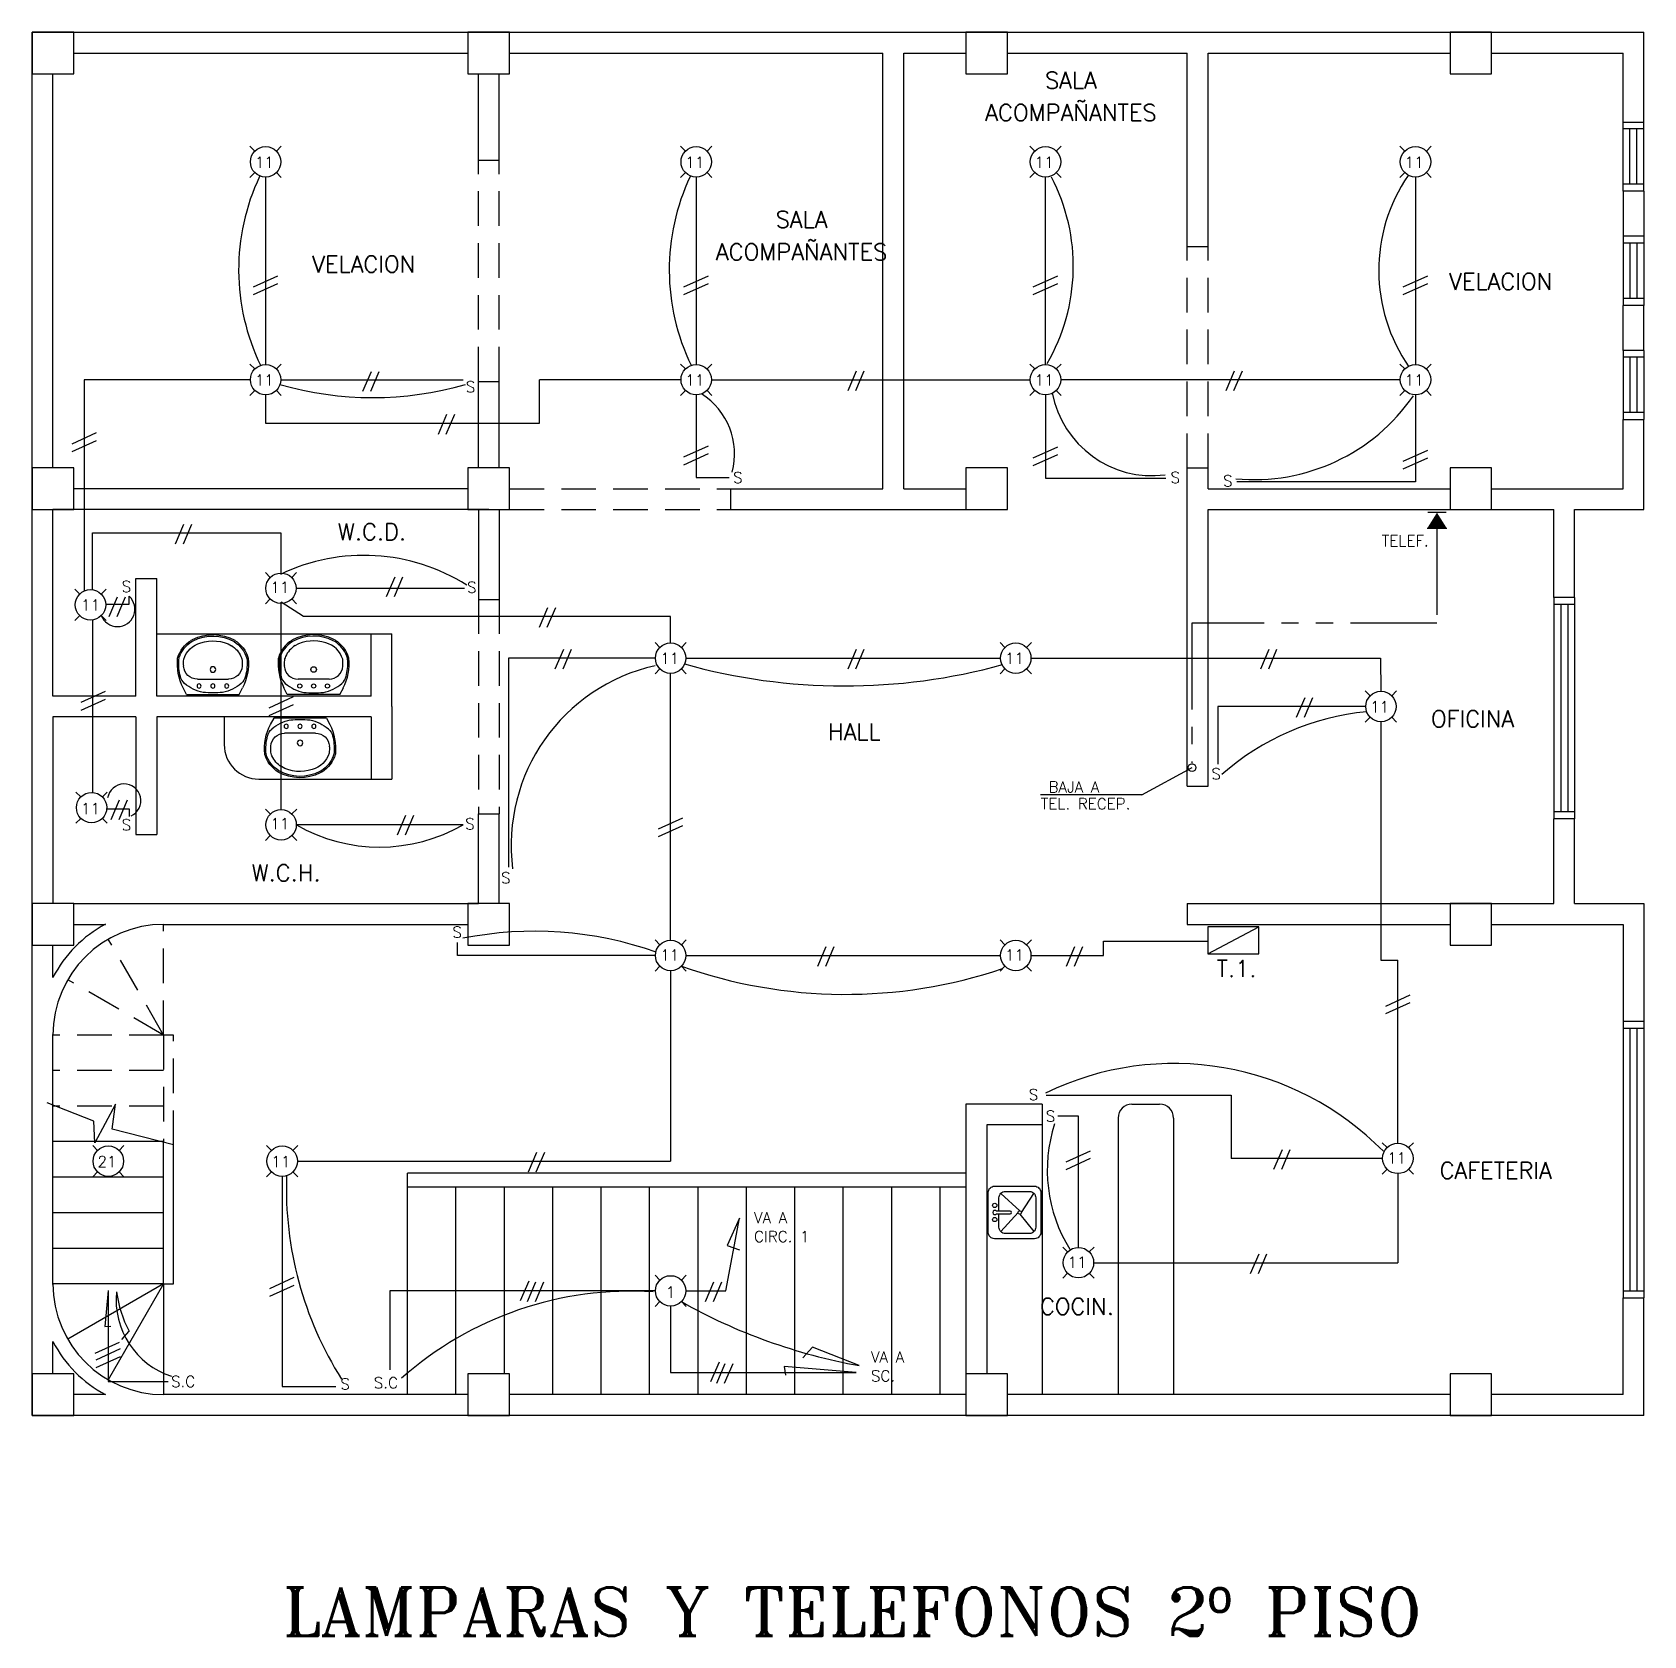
# Model space of a CAD drawing. Extents: x -89.1 to -43.4, y -9.8 to 19.6.
# Drawn here: x -74.21 to -62.56, y 7.48 to 19.07 of the extents above; entities that cross this region are included whole.
import ezdxf
from ezdxf.enums import TextEntityAlignment as Align

# ---------------------------------------------------------------- set-up
doc = ezdxf.new("R2010")
doc.units = 0
doc.header["$MEASUREMENT"] = 0
doc.linetypes.add('HIDDEN', pattern=[0.375, 0.25, -0.125])
doc.linetypes.add('PHANTOM2', pattern=[1.25, 0.625, -0.125, 0.125, -0.125, 0.125, -0.125])
doc.layers.get('0').update_dxf_attribs({"linetype": 'CONTINUOUS'})
for name, color, linetype in [('CABLES', 2, 'CONTINUOUS'), ('CAJONEO', 1, 'CONTINUOUS'), ('ELEMENTOS-ELEC', 2, 'CONTINUOUS'), ('NOTAS', 2, 'CONTINUOUS'), ('TEXTO', 2, 'CONTINUOUS'), ('TITULOS', 3, 'CONTINUOUS'), ('TUBERIA', 30, 'CONTINUOUS'), ('TUBERIA-TELEF', 21, 'PHANTOM2')]:
    doc.layers.add(name, color=color, linetype=linetype)
doc.styles.add('ROMANS', font='romans.shx', dxfattribs={"height": 0.08})
doc.styles.add('ROMANT', font='romant.shx', dxfattribs={"height": 0.15})

# ---------------------------------------------------------------- blocks, each defined once
blk = doc.blocks.new('TUTOR167')
for p, q in [((-0.19, 0), (-0.215, -0.046)), ((-0.19, 0), (0.19, 0)), ((0.19, 0), (0.215, -0.046)), ((-0.112, -0.11), (0.112, -0.11)), ((-0.158, -0.391), (-0.146, -0.397)), ((-0.153, -0.382), (-0.142, -0.388))]:
    blk.add_line(p, q)
for centre, radius in [((-0.1, -0.06), 0.015), ((0, -0.06), 0.015), ((0.1, -0.06), 0.015), ((0, -0.18), 0.02)]:
    blk.add_circle(centre, radius)
for centre, radius, start, end in [((0.14, -0.225), 0.397, 153.2366, 185.1908), ((-0.139, -0.155), 0.1, 131.0686, 165.7987), ((-0.112, -0.21), 0.1, 90, 176.5875), ((-0.018, -0.293), 0.284, 100.6374, 131.0686), ((0, -0.586), 0.576, 82.9944, 97.0056), ((0.018, -0.293), 0.284, 48.9314, 79.3626), ((0.112, -0.21), 0.1, 3.4125, 90), ((0.139, -0.155), 0.1, 14.2013, 48.9314), ((-0.14, -0.225), 0.397, 354.8092, 26.7634), ((0.14, -0.225), 0.387, 165.7987, 183.085), ((0.14, -0.225), 0.352, 176.5875, 184.6254), ((-0.14, -0.225), 0.352, 358.2317, 3.4125), ((-0.14, -0.225), 0.387, 354.8092, 14.2013), ((-0.04, -0.2), 0.224, 196.2861, 238.2877), ((-0.147, -0.24), 0.1, 183.085, 200.7802), ((-0.04, -0.2), 0.214, 200.7802, 238.2877), ((-0.04, -0.2), 0.179, 197.3522, 254.7067), ((0.04, -0.2), 0.179, 301.7123, 335.4879), ((0.04, -0.2), 0.214, 301.7123, 343.7139), ((0.04, -0.2), 0.224, 301.7123, 343.7139), ((0.112, -0.233), 0.1, 335.4879, 358.2317), ((0, -0.111), 0.321, 242.8748, 299.3617), ((0, -0.111), 0.311, 242.8748, 299.3617), ((0, -0.111), 0.276, 251.4503, 299.3617)]:
    blk.add_arc(centre, radius, start, end)
blk = doc.blocks.new('TUTOR61')
for p, q in [((0, -0.284), (-0.182, -0.119)), ((-0.013, -0.079), (-0.013, -0.209)), ((0.016, -0.3), (0.182, -0.119)), ((-0.016, -0.3), (-0.182, -0.434)), ((0, -0.317), (0.182, -0.434))]:
    blk.add_line(p, q)
blk.add_lwpolyline([(-0.19, 0), (0.19, 0, -0.414214), (0.25, -0.06), (0.25, -0.44, -0.414214), (0.19, -0.5), (-0.19, -0.5, -0.414214), (-0.25, -0.44), (-0.25, -0.06, -0.414214)], format="xyb", close=True)
for points in [[(0.013, -0.102), (0.14, -0.102, -0.414214), (0.2, -0.162), (0.2, -0.392, -0.414214), (0.14, -0.452), (-0.14, -0.452, -0.414214), (-0.2, -0.392), (-0.2, -0.162, -0.414214), (-0.14, -0.102)], [(-0.14, -0.102), (-0.013, -0.102, -0.414214)]]:
    blk.add_lwpolyline(points, format="xyb")
blk.add_lwpolyline([(0.013, -0.209), (0.013, -0.079)])
for centre, radius in [((-0.067, -0.062), 0.0203), ((0.067, -0.062), 0.0203), ((0, -0.3), 0.0163)]:
    blk.add_circle(centre, radius)
for centre, radius, start, end in [((0, -0.063), 0.0203, 309.4618, 230.5382), ((0, -0.209), 0.0129, 180, 0)]:
    blk.add_arc(centre, radius, start, end)

msp = doc.modelspace()

# ---------------------------------------------------------------- hatches: boundary and pattern name
at = {"layer": 'ELEMENTOS-ELEC'}
msp.add_hatch(color=256, dxfattribs=at).paths.add_polyline_path([(-64.053, 15.596), (-63.981, 15.481), (-64.125, 15.481)])

# ---------------------------------------------------------------- linework, layer by layer
at = {"layer": 'CABLES'}
for p, q in [((-72.435, 17.306), (-72.611, 17.226)), ((-72.435, 17.251), (-72.611, 17.171)), ((-69.322, 17.306), (-69.499, 17.226)), ((-69.322, 17.251), (-69.499, 17.171)), ((-66.797, 17.306), (-66.974, 17.226)), ((-66.797, 17.251), (-66.974, 17.171)), ((-64.122, 17.306), (-64.299, 17.226)), ((-64.122, 17.251), (-64.299, 17.171)), ((-71.759, 16.614), (-71.82, 16.472)), ((-71.702, 16.614), (-71.763, 16.472)), ((-68.253, 16.619), (-68.313, 16.477)), ((-68.196, 16.619), (-68.256, 16.477)), ((-65.519, 16.619), (-65.58, 16.477)), ((-65.462, 16.619), (-65.523, 16.477)), ((-71.213, 16.305), (-71.274, 16.162)), ((-71.156, 16.305), (-71.217, 16.162)), ((-73.746, 16.172), (-73.922, 16.092)), ((-73.746, 16.116), (-73.922, 16.036)), ((-69.322, 16.076), (-69.499, 15.996)), ((-69.322, 16.02), (-69.499, 15.94)), ((-66.797, 16.07), (-66.974, 15.99)), ((-66.797, 16.015), (-66.974, 15.935)), ((-64.122, 16.045), (-64.299, 15.965)), ((-64.122, 15.989), (-64.299, 15.909)), ((-73.114, 15.51), (-73.175, 15.368)), ((-73.057, 15.51), (-73.117, 15.368)), ((-71.588, 15.13), (-71.649, 14.987)), ((-71.531, 15.13), (-71.592, 14.987)), ((-73.593, 14.984), (-73.654, 14.842)), ((-73.536, 14.984), (-73.596, 14.842)), ((-70.484, 14.908), (-70.544, 14.766)), ((-70.426, 14.908), (-70.487, 14.766)), ((-70.368, 14.606), (-70.429, 14.464)), ((-70.311, 14.606), (-70.372, 14.464)), ((-68.253, 14.606), (-68.313, 14.464)), ((-68.196, 14.606), (-68.256, 14.464)), ((-65.269, 14.606), (-65.329, 14.464)), ((-65.212, 14.606), (-65.272, 14.464)), ((-73.681, 14.302), (-73.857, 14.222)), ((-73.681, 14.246), (-73.857, 14.166)), ((-72.321, 14.263), (-72.497, 14.183)), ((-65.009, 14.256), (-65.07, 14.114)), ((-64.952, 14.256), (-65.012, 14.114)), ((-72.321, 14.207), (-72.497, 14.127)), ((-73.58, 13.517), (-73.64, 13.375)), ((-73.522, 13.517), (-73.583, 13.375)), ((-71.509, 13.406), (-71.569, 13.263)), ((-71.451, 13.406), (-71.512, 13.263)), ((-69.507, 13.387), (-69.684, 13.307)), ((-69.507, 13.331), (-69.684, 13.251)), ((-68.471, 12.456), (-68.531, 12.314)), ((-68.413, 12.456), (-68.474, 12.314)), ((-66.674, 12.456), (-66.734, 12.314)), ((-66.616, 12.456), (-66.677, 12.314)), ((-64.25, 12.106), (-64.426, 12.026)), ((-64.25, 12.051), (-64.426, 11.971)), ((-70.563, 10.969), (-70.624, 10.827)), ((-70.506, 10.969), (-70.567, 10.827)), ((-66.56, 10.98), (-66.736, 10.9)), ((-65.173, 10.989), (-65.234, 10.847)), ((-65.116, 10.989), (-65.177, 10.847)), ((-66.56, 10.925), (-66.736, 10.845)), ((-65.342, 10.235), (-65.403, 10.093)), ((-65.285, 10.235), (-65.345, 10.093)), ((-72.316, 10.065), (-72.492, 9.985)), ((-70.619, 10.04), (-70.68, 9.897)), ((-70.569, 10.031), (-70.63, 9.889)), ((-70.512, 10.031), (-70.572, 9.889)), ((-69.282, 10.031), (-69.343, 9.889)), ((-69.225, 10.031), (-69.286, 9.889)), ((-72.316, 10.009), (-72.492, 9.929)), ((-73.58, 9.597), (-73.756, 9.517)), ((-73.572, 9.549), (-73.749, 9.469)), ((-73.572, 9.493), (-73.749, 9.413)), ((-69.243, 9.454), (-69.304, 9.312)), ((-69.201, 9.442), (-69.262, 9.3)), ((-69.144, 9.442), (-69.205, 9.3))]:
    msp.add_line(p, q, dxfattribs=at)
at = {"layer": 'CAJONEO'}
for p, q in [((-74.208, 9.069), (-74.208, 19.069)), ((-74.208, 19.069), (-62.558, 19.069)), ((-62.558, 18.419), (-62.558, 19.069)), ((-73.908, 18.919), (-71.058, 18.919)), ((-70.758, 18.919), (-68.058, 18.919)), ((-68.058, 15.769), (-68.058, 18.919)), ((-67.908, 15.769), (-67.908, 18.919)), ((-67.908, 18.919), (-67.458, 18.919)), ((-67.158, 18.919), (-65.858, 18.919)), ((-65.858, 17.519), (-65.858, 18.919)), ((-65.708, 18.919), (-63.958, 18.919)), ((-65.708, 17.519), (-65.708, 18.919)), ((-63.658, 18.919), (-62.708, 18.919)), ((-62.708, 18.419), (-62.708, 18.919)), ((-74.058, 15.919), (-74.058, 18.769)), ((-70.983, 18.144), (-70.983, 18.769)), ((-70.833, 18.144), (-70.833, 18.769)), ((-62.708, 17.92), (-62.708, 18.42)), ((-62.708, 18.419), (-62.558, 18.419)), ((-62.558, 17.92), (-62.558, 18.42)), ((-62.558, 18.37), (-62.708, 18.37)), ((-62.658, 17.97), (-62.658, 18.37)), ((-62.608, 17.97), (-62.608, 18.37)), ((-70.983, 18.144), (-70.833, 18.144)), ((-62.558, 17.97), (-62.708, 17.97)), ((-62.708, 17.92), (-62.708, 17.594)), ((-62.558, 17.92), (-62.708, 17.92)), ((-62.558, 17.92), (-62.558, 17.594)), ((-62.708, 17.594), (-62.708, 17.094)), ((-62.558, 17.594), (-62.708, 17.594)), ((-62.558, 17.594), (-62.558, 17.094)), ((-65.858, 17.519), (-65.708, 17.519)), ((-62.558, 17.544), (-62.708, 17.544)), ((-62.658, 17.544), (-62.658, 17.144)), ((-62.608, 17.544), (-62.608, 17.144)), ((-62.558, 17.144), (-62.708, 17.144)), ((-62.708, 16.769), (-62.708, 17.094)), ((-62.558, 17.094), (-62.708, 17.094)), ((-62.558, 16.769), (-62.558, 17.094)), ((-62.708, 16.769), (-62.708, 16.269)), ((-62.558, 16.769), (-62.708, 16.769)), ((-62.558, 16.719), (-62.708, 16.719)), ((-62.658, 16.719), (-62.658, 16.319)), ((-62.608, 16.719), (-62.608, 16.319)), ((-62.558, 16.769), (-62.558, 16.269)), ((-70.983, 15.919), (-70.983, 16.544)), ((-70.983, 16.544), (-70.833, 16.544)), ((-70.833, 15.919), (-70.833, 16.544)), ((-62.558, 16.319), (-62.708, 16.319)), ((-62.708, 16.269), (-62.558, 16.269)), ((-62.708, 15.769), (-62.708, 16.269)), ((-62.558, 15.619), (-62.558, 16.269)), ((-65.858, 13.619), (-65.858, 15.919)), ((-65.858, 15.919), (-65.708, 15.919)), ((-65.708, 15.769), (-65.708, 15.919)), ((-71.058, 15.769), (-73.908, 15.769)), ((-69.158, 15.619), (-69.158, 15.769)), ((-69.158, 15.769), (-68.058, 15.769)), ((-67.908, 15.769), (-67.458, 15.769)), ((-65.708, 15.769), (-63.958, 15.769)), ((-63.658, 15.769), (-62.708, 15.769)), ((-70.908, 15.619), (-74.058, 15.619)), ((-74.058, 14.269), (-74.058, 15.619)), ((-70.983, 15.619), (-70.983, 14.969)), ((-70.833, 15.619), (-70.833, 14.969)), ((-69.158, 15.619), (-67.458, 15.619)), ((-65.708, 13.619), (-65.708, 15.619)), ((-65.708, 15.619), (-63.208, 15.619)), ((-63.208, 14.982), (-63.208, 15.619)), ((-63.058, 14.982), (-63.058, 15.619)), ((-63.058, 15.619), (-62.558, 15.619)), ((-73.458, 14.269), (-73.458, 15.119)), ((-73.458, 14.269), (-73.458, 15.119)), ((-73.458, 15.119), (-73.308, 15.119)), ((-73.458, 15.119), (-73.308, 15.119)), ((-73.308, 14.269), (-73.308, 15.119)), ((-70.983, 14.969), (-70.833, 14.969)), ((-63.208, 14.982), (-63.208, 13.382)), ((-63.058, 14.982), (-63.208, 14.982)), ((-63.058, 14.932), (-63.208, 14.932)), ((-63.158, 14.932), (-63.158, 13.432)), ((-63.108, 14.932), (-63.108, 13.432)), ((-63.058, 14.982), (-63.058, 13.382)), ((-73.308, 14.719), (-71.758, 14.719)), ((-71.758, 14.269), (-71.758, 14.719)), ((-71.758, 14.719), (-71.608, 14.719)), ((-71.608, 14.194), (-71.608, 14.719)), ((-73.458, 14.269), (-74.058, 14.269)), ((-73.458, 14.269), (-74.058, 14.269)), ((-73.458, 14.269), (-74.058, 14.269)), ((-73.458, 14.269), (-74.058, 14.269)), ((-71.758, 14.269), (-73.308, 14.269)), ((-71.758, 14.269), (-73.308, 14.269)), ((-73.458, 14.119), (-74.058, 14.119)), ((-73.458, 14.119), (-74.058, 14.119)), ((-74.058, 14.119), (-74.058, 12.769)), ((-73.458, 14.119), (-73.458, 13.269)), ((-73.458, 14.119), (-73.458, 13.269)), ((-71.758, 14.119), (-73.308, 14.119)), ((-71.758, 14.119), (-73.308, 14.119)), ((-73.308, 14.119), (-73.308, 13.269)), ((-72.82, 14.119), (-72.82, 13.919)), ((-71.758, 14.119), (-71.758, 13.669)), ((-71.608, 14.194), (-71.608, 13.669)), ((-72.57, 13.669), (-71.758, 13.669)), ((-71.758, 13.669), (-71.608, 13.669)), ((-65.858, 13.619), (-65.708, 13.619)), ((-65.858, 13.619), (-65.708, 13.619)), ((-70.983, 13.419), (-70.833, 13.419)), ((-70.983, 12.769), (-70.983, 13.419)), ((-70.833, 12.769), (-70.833, 13.419)), ((-63.058, 13.432), (-63.208, 13.432)), ((-63.058, 13.382), (-63.208, 13.382)), ((-63.208, 12.769), (-63.208, 13.382)), ((-63.058, 12.769), (-63.058, 13.382)), ((-73.458, 13.269), (-73.308, 13.269)), ((-73.458, 13.269), (-73.308, 13.269)), ((-73.908, 12.769), (-70.983, 12.769)), ((-65.858, 12.769), (-63.208, 12.769)), ((-65.858, 12.769), (-65.858, 12.619)), ((-63.058, 12.769), (-62.558, 12.769)), ((-62.558, 12.769), (-62.558, 11.919)), ((-73.908, 12.619), (-73.679, 12.619)), ((-73.258, 12.619), (-71.058, 12.619)), ((-65.858, 12.619), (-63.958, 12.619)), ((-63.658, 12.619), (-62.708, 12.619)), ((-62.708, 12.619), (-62.708, 11.919)), ((-74.058, 12.236), (-74.058, 12.469)), ((-62.708, 11.919), (-62.558, 11.919)), ((-62.708, 11.919), (-62.708, 9.919)), ((-62.558, 11.919), (-62.558, 9.919)), ((-74.058, 10.015), (-74.058, 11.819)), ((-62.708, 11.869), (-62.558, 11.869)), ((-62.658, 11.869), (-62.658, 9.969)), ((-62.608, 11.869), (-62.608, 9.969)), ((-73.763, 11.196), (-74.1, 11.328)), ((-73.607, 11.319), (-73.755, 11.04)), ((-73.631, 11.139), (-73.607, 11.319)), ((-67.458, 11.319), (-67.458, 9.219)), ((-66.908, 11.319), (-67.458, 11.319)), ((-66.908, 11.319), (-66.908, 11.169)), ((-66.258, 11.319), (-66.058, 11.319)), ((-73.755, 11.04), (-73.763, 11.196)), ((-66.358, 11.219), (-66.358, 9.219)), ((-65.958, 11.219), (-65.958, 9.219)), ((-73.188, 11.024), (-73.631, 11.139)), ((-67.308, 11.169), (-67.308, 9.369)), ((-66.908, 11.169), (-67.308, 11.169)), ((-66.908, 11.169), (-66.908, 9.219)), ((-73.258, 11.048), (-74.063, 11.048)), ((-73.258, 10.019), (-73.258, 11.048)), ((-73.188, 10.019), (-73.188, 11.024)), ((-73.258, 10.791), (-74.063, 10.791)), ((-67.458, 10.819), (-71.495, 10.819)), ((-71.495, 10.719), (-71.495, 10.819)), ((-67.458, 10.719), (-71.495, 10.719)), ((-71.495, 9.219), (-71.495, 10.719)), ((-71.145, 9.219), (-71.145, 10.719)), ((-70.795, 9.369), (-70.795, 10.719)), ((-70.445, 9.219), (-70.445, 10.719)), ((-70.095, 9.219), (-70.095, 10.719)), ((-69.745, 9.219), (-69.745, 10.719)), ((-69.395, 9.219), (-69.395, 10.719)), ((-69.045, 9.219), (-69.045, 10.719)), ((-68.695, 9.219), (-68.695, 10.719)), ((-68.345, 9.219), (-68.345, 10.719)), ((-67.995, 9.219), (-67.995, 10.719)), ((-67.645, 9.219), (-67.645, 10.719)), ((-73.258, 10.534), (-74.063, 10.534)), ((-73.258, 10.276), (-74.063, 10.276)), ((-73.258, 10.019), (-74.058, 10.019)), ((-73.258, 10.019), (-73.951, 9.619)), ((-73.258, 10.019), (-73.658, 9.327)), ((-73.258, 10.019), (-73.258, 9.219)), ((-73.258, 10.019), (-73.188, 10.019)), ((-62.708, 9.969), (-62.558, 9.969)), ((-62.708, 9.219), (-62.708, 9.919)), ((-62.708, 9.919), (-62.558, 9.919)), ((-62.558, 9.069), (-62.558, 9.919)), ((-74.058, 9.369), (-74.058, 9.602)), ((-73.679, 9.219), (-73.908, 9.219)), ((-71.058, 9.219), (-73.258, 9.219)), ((-67.458, 9.219), (-70.758, 9.219)), ((-63.958, 9.219), (-67.158, 9.219)), ((-62.708, 9.219), (-63.658, 9.219)), ((-62.558, 9.069), (-74.208, 9.069))]:
    msp.add_line(p, q, dxfattribs=at)
at = {"layer": 'CAJONEO', "linetype": 'HIDDEN'}
for p, q in [((-70.983, 16.544), (-70.983, 18.144)), ((-70.833, 16.544), (-70.833, 18.144)), ((-65.858, 15.919), (-65.858, 17.519)), ((-65.708, 15.919), (-65.708, 17.519)), ((-70.758, 15.769), (-69.158, 15.769)), ((-70.758, 15.619), (-69.158, 15.619)), ((-70.983, 14.969), (-70.983, 13.419)), ((-70.833, 14.969), (-70.833, 13.419)), ((-73.258, 11.819), (-73.258, 12.619)), ((-73.258, 11.819), (-73.658, 12.512)), ((-73.258, 11.819), (-73.951, 12.219)), ((-73.258, 11.819), (-74.063, 11.819)), ((-73.188, 11.819), (-73.258, 11.819)), ((-73.258, 11.819), (-73.258, 11.048)), ((-73.188, 11.024), (-73.188, 11.819)), ((-73.258, 11.562), (-74.063, 11.562)), ((-73.258, 11.305), (-74.063, 11.305))]:
    msp.add_line(p, q, dxfattribs=at)
at = {"layer": 'CAJONEO'}
for points in [[(-74.208, 18.769), (-73.908, 18.769), (-73.908, 19.069), (-74.208, 19.069)], [(-71.058, 18.769), (-70.758, 18.769), (-70.758, 19.069), (-71.058, 19.069)], [(-67.458, 18.769), (-67.158, 18.769), (-67.158, 19.069), (-67.458, 19.069)], [(-63.958, 18.769), (-63.658, 18.769), (-63.658, 19.069), (-63.958, 19.069)], [(-74.208, 15.619), (-73.908, 15.619), (-73.908, 15.919), (-74.208, 15.919)], [(-71.058, 15.619), (-70.758, 15.619), (-70.758, 15.919), (-71.058, 15.919)], [(-67.458, 15.619), (-67.158, 15.619), (-67.158, 15.919), (-67.458, 15.919)], [(-63.958, 15.619), (-63.658, 15.619), (-63.658, 15.919), (-63.958, 15.919)], [(-74.208, 12.469), (-73.908, 12.469), (-73.908, 12.769), (-74.208, 12.769)], [(-71.058, 12.469), (-70.758, 12.469), (-70.758, 12.769), (-71.058, 12.769)], [(-63.958, 12.469), (-63.658, 12.469), (-63.658, 12.769), (-63.958, 12.769)], [(-74.208, 9.069), (-73.908, 9.069), (-73.908, 9.369), (-74.208, 9.369)], [(-71.058, 9.069), (-70.758, 9.069), (-70.758, 9.369), (-71.058, 9.369)], [(-67.458, 9.069), (-67.158, 9.069), (-67.158, 9.369), (-67.458, 9.369)], [(-63.958, 9.069), (-63.658, 9.069), (-63.658, 9.369), (-63.958, 9.369)]]:
    msp.add_lwpolyline(points, close=True, dxfattribs=at)
for centre, radius, start, end in [((-72.57, 13.919), 0.25, 180, 270), ((-73.258, 11.819), 0.8, 90, 180), ((-73.258, 11.824), 0.9, 117.8898, 152.734), ((-66.258, 11.219), 0.1, 90, 180), ((-66.058, 11.219), 0.1, 0, 90), ((-73.258, 10.019), 0.8, 180, 270), ((-73.258, 10.015), 0.9, 207.266, 242.1102)]:
    msp.add_arc(centre, radius, start, end, dxfattribs=at)
at = {"layer": 'ELEMENTOS-ELEC'}
for p, q in [((-72.598, 18.21), (-72.634, 18.245)), ((-72.443, 18.21), (-72.408, 18.245)), ((-69.486, 18.21), (-69.521, 18.245)), ((-69.33, 18.21), (-69.295, 18.245)), ((-66.961, 18.21), (-66.996, 18.245)), ((-66.805, 18.21), (-66.77, 18.245)), ((-64.286, 18.21), (-64.321, 18.245)), ((-64.13, 18.21), (-64.095, 18.245)), ((-72.598, 18.054), (-72.634, 18.019)), ((-72.443, 18.054), (-72.408, 18.019)), ((-69.486, 18.054), (-69.521, 18.019)), ((-69.33, 18.054), (-69.295, 18.019)), ((-66.961, 18.054), (-66.996, 18.019)), ((-66.805, 18.054), (-66.77, 18.019)), ((-64.286, 18.054), (-64.321, 18.019)), ((-64.13, 18.054), (-64.095, 18.019)), ((-72.598, 16.635), (-72.634, 16.67)), ((-72.443, 16.635), (-72.408, 16.67)), ((-69.486, 16.635), (-69.521, 16.67)), ((-69.33, 16.635), (-69.295, 16.67)), ((-66.961, 16.635), (-66.996, 16.67)), ((-66.805, 16.635), (-66.77, 16.67)), ((-64.286, 16.635), (-64.321, 16.67)), ((-64.13, 16.635), (-64.095, 16.67)), ((-72.598, 16.479), (-72.634, 16.444)), ((-72.443, 16.479), (-72.408, 16.444)), ((-69.486, 16.479), (-69.521, 16.444)), ((-69.33, 16.479), (-69.295, 16.444)), ((-66.961, 16.479), (-66.996, 16.444)), ((-66.805, 16.479), (-66.77, 16.444)), ((-64.286, 16.479), (-64.321, 16.444)), ((-64.13, 16.479), (-64.095, 16.444)), ((-63.981, 15.481), (-64.125, 15.481)), ((-72.488, 15.127), (-72.523, 15.163)), ((-72.332, 15.127), (-72.297, 15.163)), ((-73.864, 15.007), (-73.9, 15.042)), ((-73.709, 15.007), (-73.674, 15.042)), ((-72.488, 14.972), (-72.523, 14.936)), ((-72.332, 14.972), (-72.297, 14.936)), ((-73.864, 14.851), (-73.9, 14.816)), ((-73.709, 14.851), (-73.674, 14.816)), ((-69.671, 14.622), (-69.706, 14.657)), ((-69.515, 14.622), (-69.48, 14.657)), ((-67.176, 14.622), (-67.211, 14.657)), ((-67.02, 14.622), (-66.985, 14.657)), ((-69.671, 14.467), (-69.706, 14.431)), ((-69.515, 14.467), (-69.48, 14.431)), ((-67.176, 14.467), (-67.211, 14.431)), ((-67.02, 14.467), (-66.985, 14.431)), ((-64.536, 14.272), (-64.571, 14.307)), ((-64.38, 14.272), (-64.345, 14.307)), ((-64.536, 14.117), (-64.571, 14.081)), ((-64.38, 14.117), (-64.345, 14.081)), ((-73.856, 13.54), (-73.892, 13.576)), ((-73.701, 13.54), (-73.666, 13.576)), ((-72.487, 13.417), (-72.522, 13.452)), ((-72.331, 13.417), (-72.296, 13.452)), ((-73.856, 13.385), (-73.892, 13.35)), ((-73.701, 13.385), (-73.666, 13.35)), ((-72.487, 13.261), (-72.522, 13.226)), ((-72.331, 13.261), (-72.296, 13.226)), ((-65.71, 12.406), (-65.342, 12.602)), ((-69.671, 12.472), (-69.706, 12.507)), ((-69.515, 12.472), (-69.48, 12.507)), ((-67.176, 12.472), (-67.211, 12.507)), ((-67.02, 12.472), (-66.985, 12.507)), ((-69.671, 12.317), (-69.706, 12.281)), ((-69.515, 12.317), (-69.48, 12.281)), ((-67.176, 12.317), (-67.211, 12.281)), ((-67.02, 12.317), (-66.985, 12.281)), ((-73.736, 10.985), (-73.771, 11.02)), ((-73.58, 10.985), (-73.545, 11.02)), ((-72.479, 10.985), (-72.514, 11.02)), ((-72.324, 10.985), (-72.288, 11.02)), ((-64.413, 11.005), (-64.449, 11.04)), ((-64.258, 11.005), (-64.222, 11.04)), ((-64.413, 10.85), (-64.449, 10.814)), ((-64.258, 10.85), (-64.222, 10.814)), ((-73.736, 10.829), (-73.771, 10.794)), ((-73.58, 10.829), (-73.545, 10.794)), ((-72.479, 10.829), (-72.514, 10.794)), ((-72.324, 10.829), (-72.288, 10.794)), ((-66.723, 10.251), (-66.758, 10.286)), ((-66.568, 10.251), (-66.532, 10.286)), ((-69.671, 10.047), (-69.706, 10.082)), ((-69.515, 10.047), (-69.48, 10.082)), ((-66.723, 10.096), (-66.758, 10.06)), ((-66.568, 10.096), (-66.532, 10.06)), ((-69.671, 9.892), (-69.706, 9.856)), ((-69.515, 9.892), (-69.48, 9.856))]:
    msp.add_line(p, q, dxfattribs=at)
at = {"layer": 'ELEMENTOS-ELEC', "color": 4}
for p, q in [((-72.521, 18.022), (-72.521, 16.667)), ((-69.408, 18.022), (-69.408, 16.667)), ((-66.883, 16.667), (-66.883, 18.022)), ((-64.208, 18.022), (-64.208, 16.667)), ((-72.631, 16.557), (-73.832, 16.557)), ((-73.832, 16.557), (-73.832, 15.029)), ((-72.411, 16.557), (-71.092, 16.557)), ((-69.518, 16.557), (-70.54, 16.557)), ((-70.54, 16.243), (-70.54, 16.557)), ((-69.298, 16.557), (-66.993, 16.557)), ((-64.318, 16.557), (-66.773, 16.557)), ((-72.521, 16.447), (-72.521, 16.243)), ((-69.408, 16.447), (-69.408, 15.849)), ((-66.883, 16.447), (-66.883, 15.844)), ((-64.208, 16.447), (-64.208, 15.819)), ((-72.521, 16.243), (-70.54, 16.243)), ((-69.408, 15.849), (-69.17, 15.849)), ((-66.883, 15.844), (-66.012, 15.844)), ((-64.208, 15.819), (-65.501, 15.819)), ((-73.773, 15.451), (-72.411, 15.451)), ((-73.773, 15.038), (-73.773, 15.451)), ((-72.411, 15.451), (-72.411, 15.149)), ((-72.3, 15.049), (-71.083, 15.049)), ((-73.673, 14.934), (-73.507, 14.934)), ((-73.507, 14.934), (-73.507, 14.991)), ((-72.409, 13.449), (-72.409, 14.949)), ((-72.246, 14.846), (-72.409, 14.949)), ((-73.773, 14.82), (-73.773, 13.573)), ((-69.593, 14.846), (-72.246, 14.846)), ((-69.593, 14.654), (-69.593, 14.846)), ((-70.764, 14.544), (-70.764, 13.033)), ((-69.703, 14.544), (-70.764, 14.544)), ((-69.483, 14.544), (-67.208, 14.544)), ((-66.988, 14.544), (-64.462, 14.544)), ((-64.462, 14.544), (-64.459, 14.304)), ((-69.593, 12.504), (-69.593, 14.434)), ((-64.568, 14.194), (-65.637, 14.194)), ((-65.637, 14.194), (-65.637, 13.778)), ((-64.458, 14.084), (-64.458, 12.361)), ((-73.673, 13.455), (-73.507, 13.455)), ((-73.507, 13.455), (-73.507, 13.398)), ((-72.299, 13.34), (-71.093, 13.34)), ((-71.134, 12.394), (-71.134, 12.489)), ((-66.463, 12.498), (-65.71, 12.498)), ((-66.463, 12.394), (-66.463, 12.498)), ((-69.703, 12.394), (-71.134, 12.394)), ((-69.483, 12.394), (-67.208, 12.394)), ((-66.988, 12.394), (-66.463, 12.394)), ((-64.458, 12.361), (-64.336, 12.361)), ((-64.336, 11.037), (-64.336, 12.361)), ((-69.593, 12.284), (-69.593, 10.907)), ((-66.879, 11.385), (-65.541, 11.385)), ((-65.541, 11.385), (-65.541, 10.927)), ((-66.645, 11.233), (-66.794, 11.233)), ((-66.645, 10.283), (-66.645, 11.233)), ((-72.292, 10.907), (-69.593, 10.907)), ((-64.445, 10.927), (-65.541, 10.927)), ((-72.401, 10.797), (-72.401, 9.277)), ((-64.336, 10.817), (-64.336, 10.173)), ((-69.195, 9.969), (-69.096, 10.495)), ((-69.096, 10.495), (-69.184, 10.298)), ((-69.184, 10.298), (-69.096, 10.265)), ((-66.536, 10.173), (-64.336, 10.173)), ((-73.66, 9.972), (-73.684, 9.711)), ((-73.66, 9.972), (-73.66, 9.313)), ((-71.622, 9.969), (-71.622, 9.398)), ((-69.703, 9.969), (-71.622, 9.969)), ((-69.483, 9.969), (-69.195, 9.969)), ((-69.593, 9.859), (-69.593, 9.38)), ((-73.684, 9.711), (-73.64, 9.715)), ((-69.593, 9.38), (-68.253, 9.38)), ((-68.773, 9.422), (-68.762, 9.359)), ((-68.253, 9.38), (-68.773, 9.422)), ((-73.66, 9.313), (-73.226, 9.313)), ((-72.401, 9.277), (-72.013, 9.277))]:
    msp.add_line(p, q, dxfattribs=at)
at = {"layer": 'ELEMENTOS-ELEC', "color": 6}
for p, q in [((-73.509, 9.678), (-73.562, 9.617)), ((-68.567, 9.563), (-68.637, 9.486)), ((-68.229, 9.429), (-68.567, 9.563))]:
    msp.add_line(p, q, dxfattribs=at)
at = {"layer": 'ELEMENTOS-ELEC'}
msp.add_lwpolyline([(-65.342, 12.602), (-65.71, 12.602), (-65.71, 12.406), (-65.342, 12.406)], close=True, dxfattribs=at)
for centre, radius in [((-72.521, 18.132), 0.11), ((-69.408, 18.132), 0.11), ((-66.883, 18.132), 0.11), ((-64.208, 18.132), 0.11), ((-72.521, 16.557), 0.11), ((-69.408, 16.557), 0.11), ((-66.883, 16.557), 0.11), ((-64.208, 16.557), 0.11), ((-72.41, 15.049), 0.11), ((-73.787, 14.929), 0.11), ((-69.593, 14.544), 0.11), ((-67.098, 14.544), 0.11), ((-64.458, 14.194), 0.11), ((-65.824, 13.752), 0.0285), ((-73.779, 13.463), 0.11), ((-72.409, 13.339), 0.11), ((-69.593, 12.394), 0.11), ((-67.098, 12.394), 0.11), ((-73.658, 10.907), 0.11), ((-72.401, 10.907), 0.11), ((-64.336, 10.927), 0.11), ((-66.645, 10.173), 0.11), ((-69.593, 9.969), 0.11)]:
    msp.add_circle(centre, radius, dxfattribs=at)
at = {"layer": 'ELEMENTOS-ELEC', "color": 6}
for centre, radius, start, end in [((-71.133, 17.351), 1.583, 154.7437, 205.8329), ((-68.02, 17.351), 1.583, 154.7437, 205.8329), ((-68.082, 17.377), 1.4, 329.8586, 27.4355), ((-63.255, 17.347), 1.219, 145.7088, 214.8176), ((-71.747, 18.877), 2.449, 254.1143, 285.8857), ((-69.644, 16.021), 0.513, 345.0446, 57.6272), ((-66.111, 16.599), 0.736, 190.6796, 277.1987), ((-65.374, 17.23), 1.395, 264.4897, 325.5652), ((-71.811, 13.892), 1.395, 57.7636, 115.4073), ((-73.592, 14.898), 0.126, 201.551, 47.5325), ((-69.415, 13.19), 1.331, 102.58, 187.323), ((-68.335, 18.652), 4.309, 254.4022, 285.3523), ((-64.388, 12.319), 1.845, 95.4386, 131.446), ((-73.544, 13.513), 0.121, 294.506, 170.12), ((-71.696, 14.39), 1.212, 240.1807, 299.8889), ((-70.578, 9.919), 2.65, 70.6141, 101.249), ((-68.329, 15.668), 3.555, 250.503, 288.6246), ((-65.954, 9.492), 2.121, 44.4805, 116.0041), ((-65.78, 10.843), 1.09, 162.189, 211.7358), ((-69.784, 10.711), 2.587, 178.0557, 212.2599), ((-73.019, 9.905), 0.583, 174.439, 251.7743), ((-72.73, 10.082), 0.877, 187.8987, 207.4135), ((-69.88, 7.467), 2.5, 86.3242, 131.5683), ((-67.516, 13.433), 4.067, 240.5484, 259.892)]:
    msp.add_arc(centre, radius, start, end, dxfattribs=at)
at = {"layer": 'TEXTO', "color": 6}
for q in [(-65.824, 13.752), (-66.919, 13.556)]:
    msp.add_line((-66.187, 13.556), q, dxfattribs=at)
at = {"layer": 'TUBERIA'}
msp.add_line((-63.987, 15.596), (-64.119, 15.596), dxfattribs=at)
at = {"layer": 'TUBERIA-TELEF'}
for p, q in [((-64.053, 15.481), (-64.053, 14.797)), ((-65.826, 14.797), (-65.826, 13.784)), ((-64.053, 14.797), (-65.826, 14.797))]:
    msp.add_line(p, q, dxfattribs=at)

# ---------------------------------------------------------------- block references
at = {"layer": 'CAJONEO', "xscale": -1, "rotation": 180}
msp.add_blockref('TUTOR167', (-72.902, 14.282), dxfattribs=at)
at = {"layer": 'CAJONEO', "rotation": 180}
msp.add_blockref('TUTOR167', (-72.174, 14.282), dxfattribs=at)
at = {"layer": 'CAJONEO', "xscale": -1}
msp.add_blockref('TUTOR167', (-72.272, 14.111), dxfattribs=at)
at = {"layer": 'CAJONEO', "xscale": 0.76, "yscale": 0.76, "zscale": 0.76, "rotation": 90}
msp.add_blockref('TUTOR61', (-67.297, 10.536), dxfattribs=at)

# ---------------------------------------------------------------- texts
at = {"layer": 'ELEMENTOS-ELEC', "style": 'ROMANS'}
for s, p in [('S', (-71.074, 16.466)), ('S', (-69.141, 15.809)), ('S', (-65.979, 15.81)), ('S', (-65.6, 15.786)), ('S', (-73.562, 15.022)), ('S', (-71.065, 15.016)), ('S', (-65.684, 13.668)), ('S', (-73.562, 13.299)), ('S', (-71.078, 13.306)), ('S', (-70.819, 12.916)), ('S', (-71.171, 12.523)), ('S', (-67.005, 11.348)), ('S', (-66.881, 11.193)), ('S.C', (-73.205, 9.274)), ('S', (-71.981, 9.256)), ('S.C', (-71.739, 9.265))]:
    msp.add_text(s, height=0.08, dxfattribs=at).set_placement(p)
at = {"layer": 'NOTAS', "style": 'ROMANS'}
for s, p in [('SALA', (-66.699, 18.722)), ('ACOMPAÑANTES', (-66.699, 18.504)), ('SALA', (-68.646, 17.716)), ('ACOMPAÑANTES', (-68.646, 17.497)), ('VELACION', (-71.811, 17.393)), ('VELACION', (-63.592, 17.267)), ('W.C.D.', (-71.752, 15.458)), ('OFICINA', (-63.795, 14.105)), ('HALL', (-68.265, 14.012)), ('W.C.H.', (-72.373, 12.991)), ('CAFETERIA', (-63.628, 10.84)), ('COCIN.', (-66.656, 9.857))]:
    msp.add_text(s, height=0.12, dxfattribs=at).set_placement(p, align=Align.MIDDLE)
at = {"layer": 'TEXTO', "style": 'ROMANS'}
for s, p in [('11', (-72.598, 18.089)), ('11', (-69.486, 18.089)), ('11', (-66.961, 18.089)), ('11', (-64.286, 18.089)), ('11', (-72.598, 16.514)), ('11', (-69.486, 16.514)), ('11', (-66.961, 16.514)), ('11', (-64.286, 16.514)), ('TELEF.', (-64.452, 15.352)), ('11', (-72.487, 15.016)), ('11', (-73.855, 14.888)), ('11', (-69.668, 14.502)), ('11', (-67.176, 14.502)), ('11', (-64.536, 14.152)), ('BAJA A', (-66.861, 13.573)), ('TEL. RECEP.', (-66.917, 13.451)), ('11', (-73.855, 13.416)), ('11', (-72.487, 13.307)), ('11', (-69.668, 12.357)), ('11', (-67.176, 12.357)), ('11', (-64.413, 10.89)), ('21', (-73.736, 10.864)), ('11', (-72.479, 10.864)), ('VA A', (-68.99, 10.459)), ('CIRC. 1', (-68.99, 10.322)), ('11', (-66.723, 10.136)), ('1', (-69.628, 9.92)), ('VA A', (-68.145, 9.451)), ('SC.', (-68.145, 9.314))]:
    msp.add_text(s, height=0.08, dxfattribs=at).set_placement(p)
at = {"layer": 'TEXTO', "color": 4, "style": 'ROMANS'}
msp.add_text('T.1.', height=0.12, dxfattribs=at).set_placement((-65.646, 12.239))
at = {"layer": 'TITULOS', "style": 'ROMANT'}
msp.add_text('LAMPARAS Y TELEFONOS 2º PISO', height=0.35, dxfattribs=at).set_placement((-68.278, 7.653), align=Align.MIDDLE)

doc.saveas('drawing.dxf')
